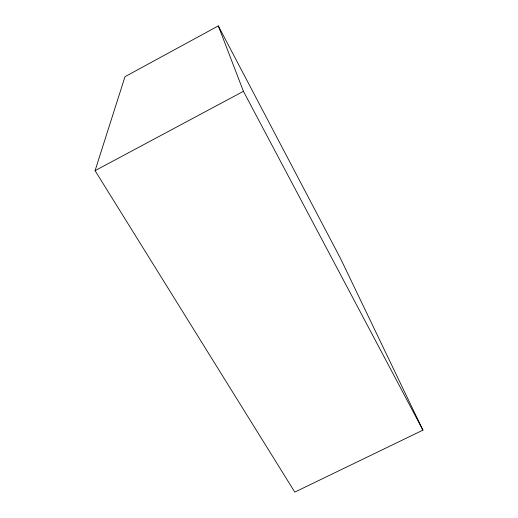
<?xml version="1.0" encoding="UTF-8"?>
<svg xmlns="http://www.w3.org/2000/svg" width="518" height="518" viewBox="0 0 518 518"><rect width="100%" height="100%" fill="white"/><g stroke="black" fill="none" stroke-linecap="round" stroke-linejoin="round"><path stroke-width="0.78" d="M95.072 170.662L124.993 76.69L218.305 25.9L340.417 258.281L422.928 430.141L294.8 492.1L95.072 170.662L243.434 91.323L218.305 25.9M243.434 91.323L422.928 430.141"/></g></svg>
